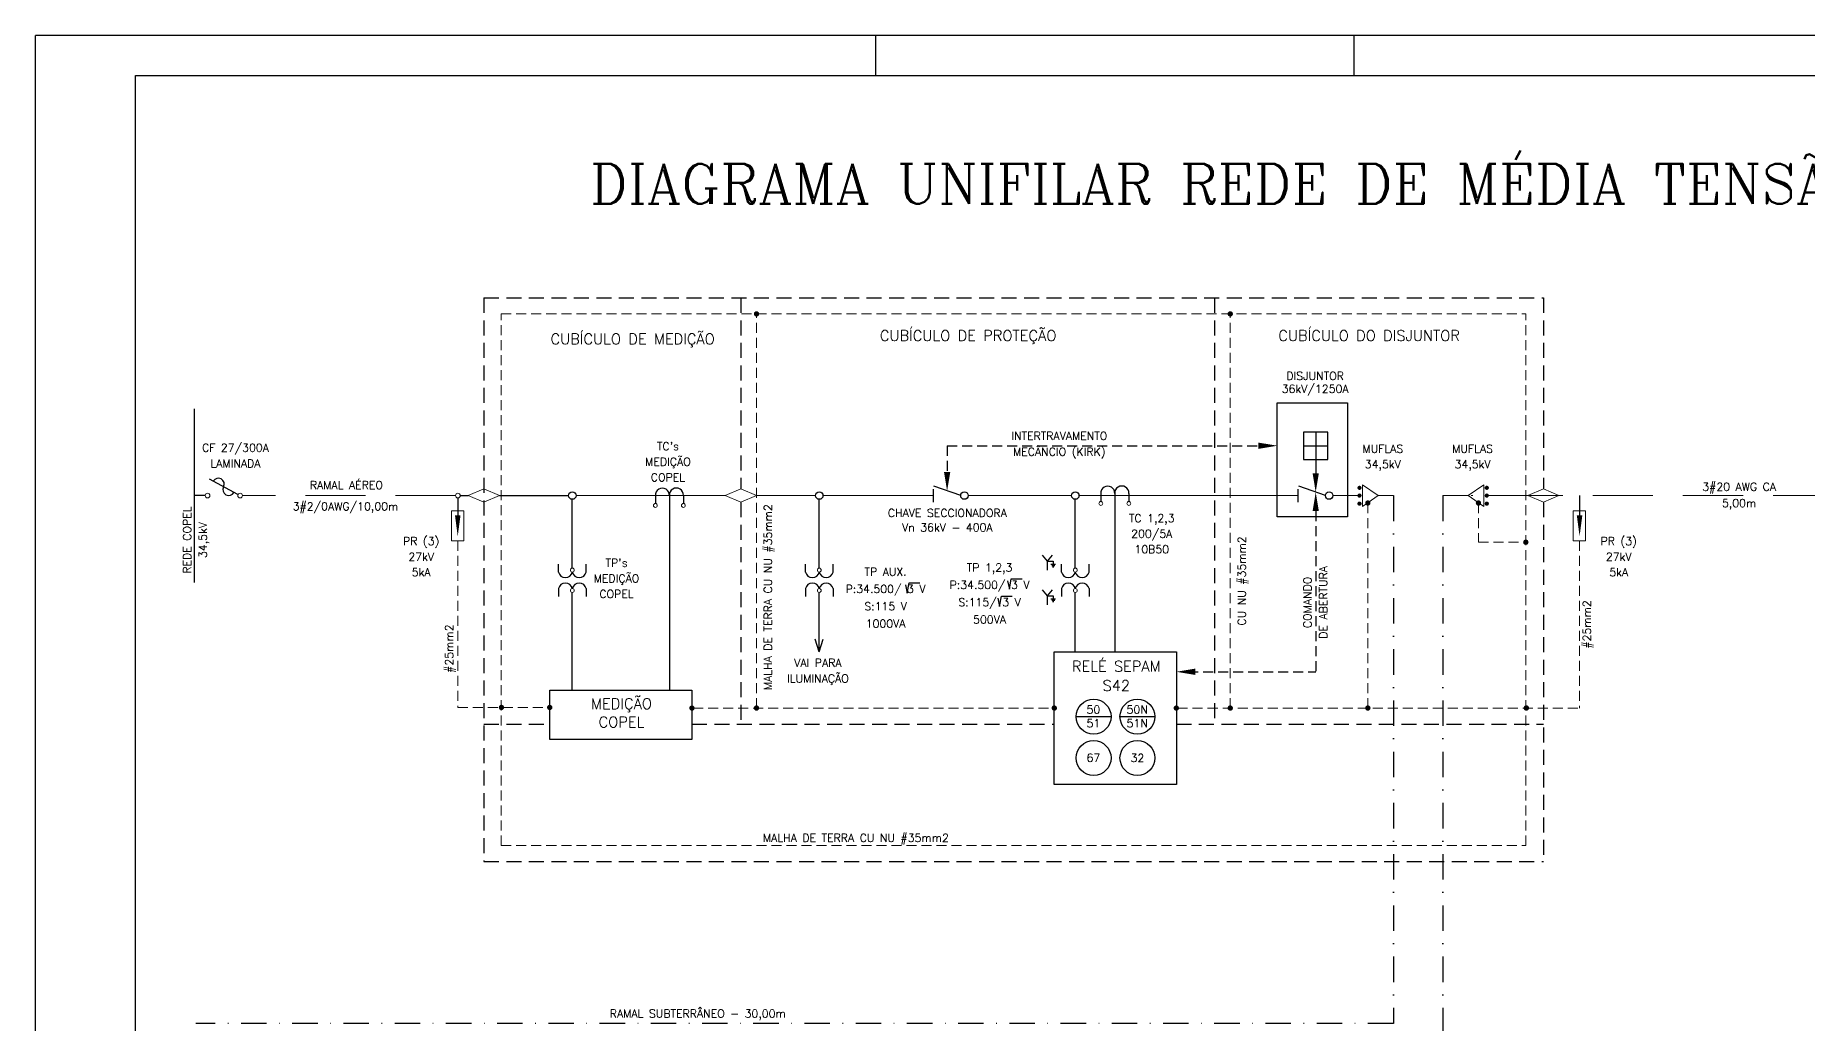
# Model space of a CAD drawing. Header units: millimetres. Extents: x 997 to 4249, y 599 to 1440.
# Drawn here: x 2256.5 to 2699.4, y 1193.2 to 1440.1 of the extents above; entities that cross this region are included whole.
import ezdxf
from ezdxf.enums import TextEntityAlignment as Align

# ---------------------------------------------------------------- set-up
doc = ezdxf.new("R2010")
doc.units = ezdxf.units.MM
doc.linetypes.add('DASHDOT', pattern=[25.4, 12.7, -6.35, 0, -6.35])
doc.linetypes.add('HIDDEN', pattern=[0.375, 0.25, -0.125])
for name, color, linetype in [('AT', 5, 'Continuous'), ('BT', 5, 'Continuous'), ('CARIMBO', 8, 'Continuous'), ('ELÉTRICO', 5, 'Continuous'), ('LUMINARIA', 1, 'Continuous')]:
    doc.layers.add(name, color=color, linetype=linetype)
doc.styles.add('ROMANC', font='romanc', dxfattribs={"height": 0.3})
doc.styles.add('ROMANS', font='ROMANS.SHX')

# ---------------------------------------------------------------- blocks, each defined once
blk = doc.blocks.new('SETA')
at = {"layer": 'BT'}
blk.add_lwpolyline([(0, 0, 0, 0.1, 0), (0, 0.378, 0.1, 0.1, 0)], format="xyseb", dxfattribs=at)

msp = doc.modelspace()

# ---------------------------------------------------------------- linework, layer by layer
for p, q in [((2466.54, 1430.09), (2466.54, 1440.09)), ((2586.04, 1430.09), (2586.04, 1440.09)), ((2573.45, 1337.55, -433.58), (2579.5, 1337.55, -433.58)), ((2576.48, 1340.92, -433.58), (2576.48, 1334.11, -433.58)), ((2508.15, 1310.19, 365.68), (2509.37, 1308.68, 365.68)), ((2510.6, 1310.19, 365.68), (2509.37, 1308.68, 365.68)), ((2509.37, 1308.68, 365.68), (2509.37, 1306.42, 365.68)), ((2509.37, 1308.68, 365.68), (2510.89, 1308.68, 365.68)), ((2510.29, 1307.93, 365.68), (2511.46, 1307.93, 365.68)), ((2510.51, 1307.61, 365.68), (2511.25, 1307.61, 365.68)), ((2510.71, 1307.28, 365.68), (2511.07, 1307.28, 365.68)), ((2510.89, 1308.68, 365.68), (2510.89, 1307.93, 365.68)), ((2473.93, 1302.77, 361.81), (2474.42, 1300.69, 361.81)), ((2474.42, 1300.69, 361.81), (2474.87, 1303.26, 361.81)), ((2474.87, 1303.26, 361.81), (2477.54, 1303.26, 361.81)), ((2499.46, 1303.79, 368.64), (2499.95, 1301.71, 368.64)), ((2499.95, 1301.71, 368.64), (2500.4, 1304.28, 368.64)), ((2500.4, 1304.28, 368.64), (2503.08, 1304.28, 368.64)), ((2497, 1299.44, 368.64), (2497.48, 1297.35, 368.64)), ((2497.48, 1297.35, 368.64), (2497.94, 1299.93, 368.64)), ((2497.94, 1299.93, 368.64), (2500.61, 1299.93, 368.64)), ((2508.15, 1301.58, 365.68), (2509.37, 1300.07, 365.68)), ((2510.6, 1301.58, 365.68), (2509.37, 1300.07, 365.68)), ((2509.37, 1300.07, 365.68), (2509.37, 1297.81, 365.68)), ((2509.37, 1300.07, 365.68), (2510.89, 1300.07, 365.68)), ((2510.29, 1299.32, 365.68), (2511.46, 1299.32, 365.68)), ((2510.51, 1299, 365.68), (2511.25, 1299, 365.68)), ((2510.71, 1298.66, 365.68), (2511.07, 1298.66, 365.68)), ((2510.89, 1300.07, 365.68), (2510.89, 1299.31, 365.68))]:
    msp.add_line(p, q)
at = {"linetype": 'HIDDEN', "ltscale": 15}
for p, q in [((2368.6, 1374.5, 270.65), (2633.35, 1374.5, 270.65)), ((2368.6, 1374.5, 270.65), (2368.6, 1233.68, 270.65)), ((2432.82, 1374.5, 845.89), (2432.82, 1326.75, 845.89)), ((2432.82, 1374.5, 845.89), (2432.82, 1326.75, 845.89)), ((2551.2, 1374.5, 845.89), (2551.2, 1268, 845.89)), ((2633.35, 1374.5, 270.65), (2633.35, 1326.75, 270.65)), ((2432.82, 1323.43, 845.89), (2432.82, 1268, 845.89)), ((2432.82, 1323.43, 845.89), (2432.82, 1268, 845.89)), ((2633.35, 1323.43, 270.65), (2633.35, 1233.68, 270.65)), ((2368.6, 1268, -14.59), (2385.06, 1268, -14.59)), ((2420.6, 1268, -14.59), (2511.15, 1268, -14.59)), ((2541.65, 1268, -14.59), (2633.35, 1268, -14.59)), ((2368.6, 1233.68, 271.73), (2633.35, 1233.68, 17.46))]:
    msp.add_line(p, q, dxfattribs=at)
at = {"linetype": 'HIDDEN', "ltscale": 10}
for p, q in [((2484.36, 1337.55, -434.8), (2562.13, 1337.56, -433.36)), ((2484.36, 1337.55, -433.58), (2484.36, 1331, -433.58)), ((2576.47, 1321.22, -433.58), (2576.47, 1281.06, -433.58)), ((2544.56, 1281.06, -435.63), (2576.47, 1281.06, -434.63))]:
    msp.add_line(p, q, dxfattribs=at)
at = {"ltscale": 0.3}
msp.add_line((2307.08, 1325.37, 887.22), (2300.03, 1329.19, 887.22), dxfattribs=at)
at = {"elevation": -433.58}
msp.add_lwpolyline([(2573.45, 1340.92), (2573.45, 1334.11), (2579.5, 1334.11), (2579.5, 1340.92)], close=True, dxfattribs=at)
at = {"lineweight": 13, "ltscale": 0.5, "const_width": 0.52}
for points, elevation in [([(2587.67, 1327.04, -1), (2587.15, 1327.04, -1)], -386.08), ([(2587.67, 1325.1, -1), (2587.15, 1325.1, -1)], -259.9), ([(2618.96, 1327.04, 1), (2619.48, 1327.04, 1)], -12.98), ([(2618.96, 1325.1, 1), (2619.48, 1325.1, 1)], 113.2), ([(2587.67, 1323.08, -1), (2587.15, 1323.08, -1)], -386.08), ([(2618.96, 1323.08, 1), (2619.48, 1323.08, 1)], -12.98)]:
    msp.add_lwpolyline(points, format="xyb", close=True, dxfattribs=dict(at, elevation=elevation))
for centre in [(2390.7, 1325.09, -814.93), (2452.42, 1325.09, -441.48), (2488.68, 1325.09, -433.58), (2516.39, 1325.09, -434.66), (2579.81, 1325.09, -433.58)]:
    msp.add_circle(centre, 0.925)
at = {"ltscale": 0.3}
for centre, start, end in [((2302.26, 1327.98, 887.22), 331.5898, 151.5898), ((2304.85, 1326.58, 887.22), 151.5898, 331.5898)]:
    msp.add_arc(centre, 1.47, start, end, dxfattribs=at)
at = {"layer": 'AT', "linetype": 'HIDDEN', "lineweight": 13, "ltscale": 10}
for p, q in [((2372.96, 1370.49, 270.65), (2628.97, 1370.49, 270.65)), ((2372.96, 1237.68, 270.65), (2372.96, 1370.49, 270.65)), ((2436.73, 1272, 845.89), (2436.73, 1370.49, 845.89)), ((2555.12, 1272, 845.89), (2555.12, 1370.49, 845.89)), ((2628.97, 1237.68, -14.59), (2628.97, 1370.49, -14.59)), ((2589.49, 1323.24, 407.63), (2589.49, 1272, 407.63)), ((2617.18, 1323.24, 407.63), (2617.18, 1313.45, 407.63)), ((2362.11, 1313.78, 270.65), (2362.11, 1272.15, 270.65)), ((2617.18, 1313.45, 407.63), (2628.64, 1313.45, 407.63)), ((2642.36, 1313.78, 270.65), (2642.36, 1272, 270.65)), ((2362.07, 1272.15, -400.02), (2385.39, 1272.15, -400.02)), ((2420.93, 1272, -14.59), (2511.48, 1272, -14.59)), ((2541.97, 1272, -14.59), (2642.36, 1272, -14.59)), ((2372.96, 1237.68, 439.54), (2628.97, 1237.68, 439.54))]:
    msp.add_line(p, q, dxfattribs=at)
at = {"layer": 'AT', "linetype": 'HIDDEN', "lineweight": 13, "ltscale": 60}
for p, q in [((2361.51, 1325.09, -250.83), (2308.27, 1325.09, 792.74)), ((2953.25, 1325.09, 457.17), (2615.32, 1325.09, 1298.7))]:
    msp.add_line(p, q, dxfattribs=at)
at = {"layer": 'AT', "color": 7, "lineweight": 13, "ltscale": 800}
for points in [[(2566.86, 1337.56, -433.36), (2562.13, 1338.34, -433.36), (2562.13, 1336.77, -433.36)], [(2484.36, 1326.27, -433.58), (2485.15, 1331, -433.58), (2483.58, 1331, -433.58)], [(2576.47, 1325.95, -433.58), (2577.26, 1330.68, -433.58), (2575.69, 1330.68, -433.58)], [(2576.47, 1325.95, -433.58), (2577.26, 1321.22, -433.58), (2575.69, 1321.22, -433.58)], [(2541.64, 1281.06, -435.2), (2546.37, 1281.85, -435.2), (2546.37, 1280.28, -435.2)]]:
    msp.add_solid(points, dxfattribs=at)
at = {"layer": 'BT'}
for p, q in [((2296.25, 1303.37, 879.6), (2296.25, 1346.81, 894.91)), ((2298.96, 1325.09, 834.03), (2296.25, 1325.09, 887.26)), ((2362.07, 1324.51, -149.95), (2362.07, 1319.93, -149.95)), ((2362.64, 1325.09, -149.95), (2364.7, 1325.09, -188.55)), ((2372.5, 1325.09, -333.99), (2389.78, 1325.09, -656.49)), ((2390.7, 1306.96, -813.85), (2390.7, 1324.17, 272.27)), ((2411.46, 1325.09, -198.75), (2411.46, 1323.12, -198.75)), ((2414.96, 1325.09, -198.75), (2414.96, 1276.49, -198.75)), ((2418.46, 1325.09, -198.75), (2418.46, 1323.12, -198.75)), ((2452.41, 1306.96, -441.48), (2452.41, 1324.17, 644.64)), ((2480.99, 1323.49, -433.58), (2480.99, 1326.69, -433.58)), ((2487.75, 1325.09, -433.58), (2481.08, 1327.45, -433.58)), ((2516.39, 1306.96, -434.66), (2516.39, 1324.17, 651.46)), ((2522.76, 1325.59, -435.2), (2522.76, 1323.62, -435.2)), ((2526.25, 1325.6, -435.2), (2526.25, 1286.02, -435.2)), ((2529.76, 1325.6, -435.2), (2529.76, 1323.62, -435.2)), ((2572.12, 1323.49, -433.58), (2572.12, 1326.69, -433.58)), ((2578.89, 1325.09, -433.58), (2572.22, 1327.45, -433.58)), ((2642.41, 1325.09, -149.95), (2642.41, 1319.93, -149.95)), ((2387.24, 1306, -813.85), (2387.24, 1307.97, -813.85)), ((2394.17, 1306, -813.85), (2394.17, 1307.97, -813.85)), ((2448.96, 1306, -441.48), (2448.96, 1307.97, -441.48)), ((2455.88, 1306, -441.48), (2455.88, 1307.97, -441.48)), ((2512.93, 1306, -434.66), (2512.93, 1307.97, -434.66)), ((2519.85, 1306, -434.66), (2519.85, 1307.97, -434.66)), ((2390.7, 1305.99, 272.27), (2390.7, 1306, 272.27)), ((2390.7, 1306, -813.85), (2390.7, 1306, -813.85)), ((2452.41, 1305.99, 644.64), (2452.41, 1306, 644.64)), ((2452.42, 1306, -441.48), (2452.42, 1306, -441.48)), ((2516.39, 1305.99, 651.46), (2516.39, 1306, 651.46)), ((2516.39, 1306, -434.66), (2516.39, 1306, -434.66)), ((2387.24, 1301.85, -813.85), (2387.24, 1299.87, -813.85)), ((2390.7, 1301.85, 272.27), (2390.7, 1301.85, 272.27)), ((2390.7, 1276.49, 272.27), (2390.7, 1300.89, -813.85)), ((2394.17, 1301.85, -813.85), (2394.17, 1299.87, -813.85)), ((2448.96, 1301.85, -441.48), (2448.96, 1299.87, -441.48)), ((2452.41, 1301.85, 644.64), (2452.41, 1301.85, 644.64)), ((2452.41, 1286.03, 644.64), (2452.41, 1300.89, 644.64)), ((2455.88, 1301.85, -441.48), (2455.88, 1299.87, -441.48)), ((2512.93, 1301.85, -434.66), (2512.93, 1299.87, -434.66)), ((2516.39, 1301.85, 651.46), (2516.39, 1301.85, 651.46)), ((2516.39, 1286.03, 651.46), (2516.39, 1300.89, 651.46)), ((2519.85, 1301.85, -434.66), (2519.85, 1299.87, -434.66)), ((2516.62, 1269.85, -435.2), (2525.33, 1269.85, -435.2)), ((2527.56, 1269.85, -435.2), (2536.27, 1269.85, -435.2))]:
    msp.add_line(p, q, dxfattribs=at)
at = {"layer": 'BT', "lineweight": 13, "ltscale": 0.5}
for p, q in [((2364.7, 1325.09, -275.06), (2368.6, 1326.75, 271.73)), ((2368.6, 1323.43, -1553.11), (2364.7, 1325.09, -275.06)), ((2372.5, 1325.09, -275.06), (2368.6, 1326.75, 271.73)), ((2368.6, 1323.43, -1553.11), (2372.5, 1325.09, -275.06)), ((2391.63, 1325.09, -814.93), (2428.92, 1325.09, -655.78)), ((2428.92, 1325.09, 846.43), (2432.82, 1326.75, 1686.22)), ((2432.82, 1323.43, -138.62), (2428.92, 1325.09, 846.43)), ((2436.71, 1325.09, 846.43), (2432.82, 1326.75, 1686.22)), ((2432.82, 1323.43, -138.62), (2436.71, 1325.09, 846.43)), ((2436.71, 1325.09, -622.53), (2451.49, 1325.09, -441.48)), ((2447.75, 1325.09, -433.58), (2447.77, 1325.09, -433.58)), ((2453.34, 1325.09, -551.56), (2480.99, 1325.09, -433.58)), ((2489.6, 1325.09, -433.58), (2515.47, 1325.09, -434.55)), ((2517.32, 1325.09, -434.95), (2572.12, 1325.09, -433.58)), ((2580.74, 1325.09, -433.58), (2586.88, 1325.09, -259.9)), ((2588.19, 1327.77, 160.71), (2588.19, 1322.39, 160.71)), ((2592.09, 1325.09, -386.08), (2588.19, 1327.77, 160.71)), ((2588.19, 1322.39, 160.71), (2592.09, 1325.09, -386.08)), ((2592.09, 1325.09, -288.76), (2595.88, 1325.09, -141.56)), ((2614.54, 1325.09, -386.08), (2608.25, 1325.09, -141.56)), ((2614.54, 1325.09, -12.98), (2618.44, 1327.77, 533.81)), ((2618.44, 1322.39, 533.81), (2614.54, 1325.09, -12.98)), ((2618.44, 1327.77, 533.81), (2618.44, 1322.39, 533.81)), ((2619.48, 1325.09, -286.43), (2629.45, 1325.09, -279.61)), ((2629.45, 1325.09, -569.14), (2633.35, 1326.75, 270.65)), ((2633.35, 1323.43, -1554.19), (2629.45, 1325.09, -569.14)), ((2637.25, 1325.09, -569.14), (2633.35, 1326.75, 270.65)), ((2633.35, 1323.43, -1554.19), (2637.25, 1325.09, -569.14))]:
    msp.add_line(p, q, dxfattribs=at)
at = {"layer": 'BT', "linetype": 'DASHDOT', "ltscale": 0.5}
for p, q in [((2595.88, 1325.09, -141.56), (2595.88, 1193.15, -47.18)), ((2608.25, 1325.09, -141.56), (2608.25, 1175.58, -141.56)), ((2595.88, 1193.15, -157.23), (2296.61, 1193.15, -130.77))]:
    msp.add_line(p, q, dxfattribs=at)
at = {"layer": 'BT', "ltscale": 2}
for q in [(2451.43, 1289.24, 360.74), (2453.4, 1289.24, 360.74)]:
    msp.add_line((2452.41, 1286.03, 644.64), q, dxfattribs=at)
at = {"layer": 'BT', "lineweight": 13, "ltscale": 0.5, "const_width": 0.667}
for points, elevation in [([(2436.4, 1370.5, 1), (2437.06, 1370.5, 1)], 845.89), ([(2554.78, 1370.5, 1), (2555.45, 1370.5, 1)], 845.89), ([(2589.82, 1323.24, -1), (2589.16, 1323.24, -1)], 34.53), ([(2616.81, 1323.24, 1), (2617.48, 1323.24, 1)], 407.63), ([(2629.31, 1313.45, -1), (2628.64, 1313.45, -1)], -14.59), ([(2372.67, 1272.15, 1), (2373.33, 1272.15, 1)], 270.65), ([(2384.73, 1272.15, 1), (2385.39, 1272.15, 1)], -399.48), ([(2420.27, 1272, 1), (2420.93, 1272, 1)], -376.59), ([(2436.4, 1272, 1), (2437.06, 1272, 1)], 845.89), ([(2510.81, 1272, 1), (2511.48, 1272, 1)], 366.22), ([(2541.31, 1272, 1), (2541.97, 1272, 1)], -14.59), ([(2554.78, 1272, 1), (2555.45, 1272, 1)], 845.89), ([(2589.83, 1272, -1), (2589.16, 1272, -1)], 407.63), ([(2628.77, 1272.02, 1), (2629.44, 1272.02, 1)], -14.59)]:
    msp.add_lwpolyline(points, format="xyb", close=True, dxfattribs=dict(at, elevation=elevation))
at = {"layer": 'BT', "ltscale": 100, "elevation": -12.98}
msp.add_lwpolyline([(2566.86, 1348.31), (2584.39, 1348.31), (2584.39, 1319.79), (2566.86, 1319.79)], close=True, dxfattribs=at)
at = {"layer": 'BT', "lineweight": 13, "ltscale": 0.5, "elevation": 270.65}
for points in [[(2360.52, 1321.29), (2363.61, 1321.29), (2363.61, 1313.78), (2360.52, 1313.78)], [(2643.91, 1321.29), (2640.82, 1321.29), (2640.82, 1313.78), (2643.91, 1313.78)]]:
    msp.add_lwpolyline(points, close=True, dxfattribs=at)
at = {"layer": 'BT'}
for points, elevation in [([(2511.15, 1286.02), (2541.65, 1286.02), (2541.65, 1252.9), (2511.15, 1252.9)], -435.2), ([(2385.06, 1276.49), (2420.6, 1276.49), (2420.6, 1264.18), (2385.06, 1264.18)], -13.51)]:
    msp.add_lwpolyline(points, close=True, dxfattribs=dict(at, elevation=elevation))
at = {"layer": 'BT', "lineweight": 13, "ltscale": 0.5}
for centre in [(2299.55, 1325.09, 887.22), (2307.69, 1325.09, 833.89), (2362.1, 1325.09, -149.95)]:
    msp.add_circle(centre, 0.584, dxfattribs=at)
at = {"layer": 'BT', "lineweight": 13, "ltscale": 1.5}
for centre in [(2411.46, 1322.64, -198.75), (2418.46, 1322.64, -198.75), (2522.76, 1323.14, -435.2), (2529.76, 1323.14, -435.2), (2390.71, 1306.48, -813.85), (2452.42, 1306.48, -441.48), (2516.4, 1306.48, -434.66), (2390.71, 1301.37, -813.85), (2452.42, 1301.37, -441.48), (2516.4, 1301.37, -434.66)]:
    msp.add_circle(centre, 0.48, dxfattribs=at)
at = {"layer": 'BT'}
for centre in [(2520.97, 1269.85, -435.2), (2531.91, 1269.85, -435.2), (2520.97, 1259.52, -435.2), (2531.91, 1259.52, -435.2)]:
    msp.add_circle(centre, 4.35, dxfattribs=at)
for centre, radius, start, end in [((2413.21, 1325.22, -198.75), 1.75, 355.7693, 184.2307), ((2416.71, 1325.22, -198.75), 1.76, 356.026, 183.974), ((2524.51, 1325.72, -435.2), 1.75, 355.7693, 184.2307), ((2528.01, 1325.72, -435.2), 1.76, 356.026, 183.974), ((2388.97, 1306.38, -813.85), 1.77, 192.4167, 347.5836), ((2388.97, 1301.47, -813.85), 1.77, 12.4164, 167.5833), ((2392.44, 1306.38, -813.85), 1.77, 192.4164, 347.5833), ((2392.44, 1301.47, -813.85), 1.77, 12.4167, 167.5836), ((2450.69, 1306.38, -441.48), 1.77, 192.4167, 347.5836), ((2450.69, 1301.47, -441.48), 1.77, 12.4164, 167.5833), ((2454.15, 1306.38, -441.48), 1.77, 192.4164, 347.5833), ((2454.15, 1301.47, -441.48), 1.77, 12.4167, 167.5836), ((2514.66, 1306.38, -434.66), 1.77, 192.4167, 347.5836), ((2514.66, 1301.47, -434.66), 1.77, 12.4164, 167.5833), ((2518.12, 1306.38, -434.66), 1.77, 192.4164, 347.5833), ((2518.12, 1301.47, -434.66), 1.77, 12.4167, 167.5836)]:
    msp.add_arc(centre, radius, start, end, dxfattribs=at)
at = {"layer": 'CARIMBO', "color": 7}
for p in [(2256.54, 599.09), (3445.54, 1440.09)]:
    msp.add_line(p, (2256.54, 1440.09), dxfattribs=at)
at = {"layer": 'CARIMBO'}
for p, q in [((2281.54, 1430.09), (3435.54, 1430.09)), ((2281.54, 609.09), (2281.54, 1430.09))]:
    msp.add_line(p, q, dxfattribs=at)
at = {"layer": 'LUMINARIA', "color": 7}
msp.add_line((2576.48, 1334.11, -433.58), (2576.48, 1330.68, -433.58), dxfattribs=at)

# ---------------------------------------------------------------- block references
at = {"yscale": 13.86666320030347, "zscale": 13.86666320030347}
for p, xscale, rotation in [((2362.07, 1314.93, -149.95), 13.86666320030347, 359.9534936706489), ((2642.41, 1314.93, -149.95), -13.86666320030347, 0.04650632935106813)]:
    msp.add_blockref('SETA', p, dxfattribs=dict(at, xscale=xscale, rotation=rotation))

# ---------------------------------------------------------------- texts
at = {"color": 5, "style": 'ROMANC'}
msp.add_text('DIAGRAMA UNIFILAR REDE DE MÉDIA TENSÃO - CABINA DE MEDIÇÃO, PROTEÇÃO, TRANSFORMADORES E GERADORES', height=10, dxfattribs=at).set_placement((2395.17, 1398.01, -1182.49))
at = {"style": 'ROMANS'}
for s, p in [('DISJUNTOR', (2576.32, 1354, -433.58)), ('36kV/1250A', (2576.32, 1350.77, -433.58)), ('CF 27/300A', (2306.52, 1336.06, 857.8)), ("TC's", (2414.6, 1336.42, -393.78)), ('INTERTRAVAMENTO', (2512.4, 1339.01, -854.19)), ('MECÂNCIO (KIRK)', (2512.4, 1335.06, -854.19)), ('MUFLAS', (2593.24, 1335.81, 368.64)), ('MUFLAS', (2615.67, 1335.81, 368.64)), ('LAMINADA', (2306.52, 1332.14, 857.8)), ('MEDIÇÃO', (2414.6, 1332.54, -393.78)), ('34,5kV', (2593.24, 1331.92, 368.64)), ('34,5kV', (2615.67, 1331.92, 368.64)), ('RAMAL AÉREO', (2334.25, 1326.71, -149.95)), ('COPEL', (2414.6, 1328.65, -393.78)), ('3#20 AWG CA', (2682.28, 1326.31, 368.64)), ('5,00m', (2682.28, 1322.21, 368.64)), ('3#2/0AWG/10,00m', (2334.03, 1321.41, -149.95)), ('CHAVE SECCIONADORA', (2484.42, 1319.75, -854.19)), ('TC 1,2,3', (2535.5, 1318.44, -1100.17)), ('Vn 36kV - 400A', (2484.42, 1316.13, -854.19)), ('200/5A', (2535.5, 1314.55, -1100.17)), ('PR (3)', (2352.94, 1312.71, 368.64)), ('27kV', (2352.94, 1308.83, 368.64)), ('10B50', (2535.5, 1310.67, -1100.17)), ('PR (3)', (2652.19, 1312.71, 368.64)), ('27kV', (2652.19, 1308.83, 368.64)), ('5kA', (2352.94, 1304.94, 368.64)), ("TP's", (2401.75, 1307.28, 368.64)), ('TP 1,2,3', (2494.97, 1306.1, 367.56)), ('5kA', (2652.19, 1304.94, 368.64)), ('MEDIÇÃO', (2401.75, 1303.39, 368.64)), ('P:34.500/ 3 V', (2468.99, 1300.76, 360.74)), ('P:34.500/ 3 V', (2494.97, 1301.77, 367.56)), ('COPEL', (2401.75, 1299.51, 368.64)), ('S:115 V', (2468.99, 1296.43, 360.74)), ('S:115/ 3 V', (2494.97, 1297.44, 367.56)), ('1000VA', (2468.99, 1292.1, 360.74)), ('500VA', (2494.97, 1293.12, 367.56)), ('MALHA DE TERRA CU NU #35mm2', (2461.56, 1238.56, 398.67)), ('RAMAL SUBTERRÂNEO - 30,00m', (2422.06, 1194.64, -112.92))]:
    msp.add_text(s, height=2, dxfattribs=at).set_placement(p, align=Align.CENTER)
for s, p in [('REDE COPEL', (2295.45, 1313.99, 865.55)), ('MALHA DE TERRA CU NU #35mm2', (2440.6, 1299.7, -55.46)), ('34,5kV', (2299.37, 1313.99, 865.55)), ('CU NU #35mm2', (2558.98, 1303.77, -55.46)), ('DE ABERTURA', (2579.37, 1298.4, -853.3)), ('COMANDO', (2575.42, 1298.4, -853.3)), ('#25mm2', (2645.24, 1292.89, -149.95)), ('#25mm2', (2360.94, 1286.84, -149.95))]:
    msp.add_text(s, height=2, rotation=90, dxfattribs=at).set_placement(p, align=Align.CENTER)
at = {"color": 7, "style": 'ROMANS'}
msp.add_text('TP AUX.', height=2, dxfattribs=at).set_placement((2468.99, 1305.08, 360.74), align=Align.CENTER)
at = {"color": 5, "style": 'ROMANS'}
for s, height, p in [('VAI PARA', 2, (2452.07, 1282.34, -861.01)), ('RELÉ SEPAM', 2.667, (2526.64, 1281.1, -435.2)), ('ILUMINAÇÃO', 2, (2452.07, 1278.39, -861.01)), ('S42', 2.667, (2526.64, 1276.29, -435.2)), ('MEDIÇÃO', 2.667, (2402.99, 1271.75, -814.93)), ('COPEL', 2.667, (2402.99, 1267.17, -814.93))]:
    msp.add_text(s, height=height, dxfattribs=at).set_placement(p, align=Align.CENTER)
at = {"style": 'ROMANS'}
for s, p in [('50', (2520.92, 1271.62, -1236.61)), ('50N', (2531.87, 1271.62, -1236.61)), ('51', (2520.92, 1268.19, -1236.61)), ('51N', (2531.87, 1268.19, -1236.61)), ('67', (2520.92, 1259.59, -1236.61)), ('32', (2531.91, 1259.52, -434.12))]:
    msp.add_text(s, height=2, dxfattribs=at).set_placement(p, align=Align.MIDDLE)
at = {"layer": 'ELÉTRICO', "style": 'ROMANC'}
msp.add_text('CUBÍCULO DE MEDIÇÃO', height=2.6667, dxfattribs=at).set_placement((2405.78, 1362.91, 651.46), align=Align.CENTER)
for s, p in [('CUBÍCULO DE PROTEÇÃO', (2467.55, 1363.76, 366.22)), ('CUBÍCULO DO DISJUNTOR', (2567.14, 1363.76, 366.22))]:
    msp.add_text(s, height=2.6667, dxfattribs=at).set_placement(p)

doc.saveas('drawing.dxf')
